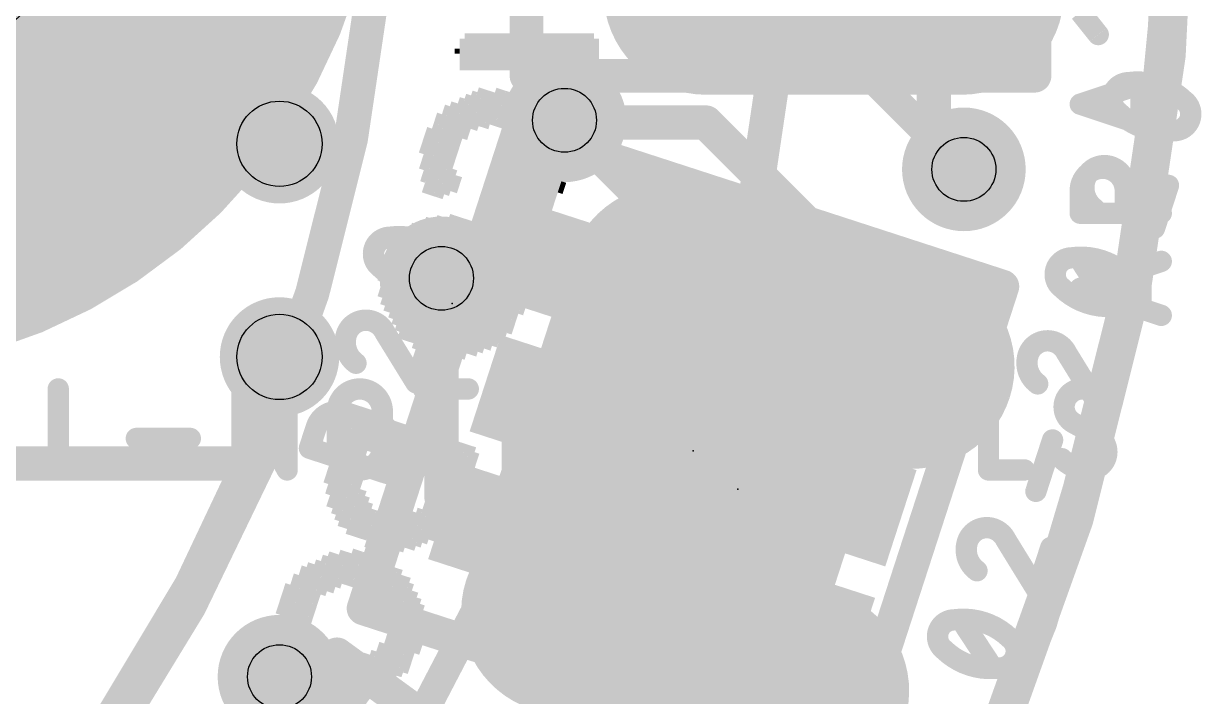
# Model space of a CAD drawing. Extents: x -30 to 92, y -59 to 43.
# Drawn here: x 22.1 to 29.11, y 16.39 to 20.4 of the extents above; entities that cross this region are included whole.
import ezdxf

# ---------------------------------------------------------------- set-up
doc = ezdxf.new("R2010")
doc.units = 0
for name, color, linetype in [('1', 12, 'CONTINUOUS'), ('16', 132, 'CONTINUOUS'), ('17', 110, 'CONTINUOUS'), ('18', 110, 'CONTINUOUS'), ('20', 53, 'CONTINUOUS'), ('21', 41, 'CONTINUOUS'), ('22', 40, 'CONTINUOUS'), ('23', 53, 'CONTINUOUS'), ('24', 53, 'CONTINUOUS'), ('25', 253, 'CONTINUOUS'), ('27', 253, 'CONTINUOUS'), ('29', 253, 'CONTINUOUS'), ('30', 253, 'CONTINUOUS'), ('31', 253, 'CONTINUOUS'), ('39', 12, 'CONTINUOUS'), ('44', 253, 'CONTINUOUS'), ('51', 53, 'CONTINUOUS')]:
    doc.layers.add(name, color=color, linetype=linetype)

# ---------------------------------------------------------------- blocks, each defined once
blk = doc.blocks.new('RECT')
blk.add_solid([(-0.5, -0.5), (0.5, -0.5), (-0.5, 0.5), (0.5, 0.5)])
blk = doc.blocks.new('ROUNDP')
at = {"const_width": 0.5}
blk.add_lwpolyline([(0, -0.25, 1), (0, 0.25, 1), (0, -0.25)], format="xyb", dxfattribs=at)
blk = doc.blocks.new('RECT162560X406400R100')
at = {"const_width": 0.508}
blk.add_lwpolyline([(0.254, -0.762), (0.254, 0.762, 0.4142), (0, 1.016), (0, 1.016, 0.4142), (-0.254, 0.762), (-0.254, -0.762, 0.4142), (0, -1.016), (0, -1.016, 0.4142)], format="xyb", close=True, dxfattribs=at)
blk.add_solid([(-0.0254, -0.7874), (0.0254, -0.7874), (-0.0254, 0.7874), (0.0254, 0.7874)])
blk = doc.blocks.new('RECT195072X438912R100')
at = {"const_width": 0.6096}
blk.add_lwpolyline([(0.3048, -0.762), (0.3048, 0.762, 0.4142), (0, 1.0668), (0, 1.0668, 0.4142), (-0.3048, 0.762), (-0.3048, -0.762, 0.4142), (0, -1.0668), (0, -1.0668, 0.4142)], format="xyb", close=True, dxfattribs=at)
blk.add_solid([(-0.0254, -0.7874), (0.0254, -0.7874), (-0.0254, 0.7874), (0.0254, 0.7874)])
blk = doc.blocks.new('ROUNDV')
at = {"const_width": 0.5}
blk.add_lwpolyline([(0, -0.25, 1), (0, 0.25, 1), (0, -0.25)], format="xyb", dxfattribs=at)

msp = doc.modelspace()

# ---------------------------------------------------------------- linework, layer by layer
at = {"layer": '1'}
for points, const_width in [([(14.605, 33.655, 2.4142), (26.67, 21.59)], 0.2032), ([(14.605, 7.239, 0.4142), (28.956, 21.59)], 0.2032), ([(25.3557, 19.8606, 1), (25.2838, 19.7888)], 0.1016), ([(25.3324, 19.8628, 1), (25.3324, 19.7612)], 0.1016), ([(25.2965, 19.7761, 1), (25.3684, 19.8479)], 0.1016), ([(26.1979, 19.8479, 1), (26.1261, 19.7761)], 0.1016), ([(26.162, 19.7612, 1), (26.162, 19.8628)], 0.1016), ([(27.5329, 19.6285, 1), (27.5071, 19.5303)], 0.1016), ([(27.4692, 19.5794, 1), (27.5708, 19.5794)], 0.1016), ([(27.6858, 19.4835, 1), (27.7116, 19.5817)], 0.1016), ([(24.5871, 18.9342, 1), (24.5867, 18.8326)], 0.1016), ([(25.5244, 18.8289, 1), (25.5248, 18.9305)], 0.1016), ([(27.1922, 18.8326, 1), (27.0906, 18.8326)], 0.1016), ([(27.1055, 18.7967, 1), (27.1773, 18.8685)], 0.1016), ([(27.0906, 18.3544, 1), (27.1922, 18.3544)], 0.1016), ([(25.0696, 17.3375, 1), (24.9908, 17.3785)], 0.0889), ([(26.6865, 16.8122, 1), (26.6075, 16.8531)], 0.0889)]:
    msp.add_lwpolyline(points, format="xyb", dxfattribs=dict(at, const_width=const_width))
for points, const_width in [([(27.52, 20.79), (27.52, 19.5794)], 0.2032), ([(25.3197, 19.8247), (25.3324, 19.812)], 0.2032), ([(25.3324, 19.812), (26.162, 19.812)], 0.2032), ([(26.162, 19.812), (27.1414, 18.8326)], 0.2032), ([(27.52, 19.5794), (27.6987, 19.5326)], 0.2032), ([(25.5246, 18.8797), (24.5869, 18.8834)], 0.2032), ([(27.1414, 18.8326), (27.1414, 18.3544)], 0.2032), ([(24.1412, 15.6502), (25.0302, 17.358)], 0.1778), ([(26.647, 16.8327), (25.5165, 14.651)], 0.1778)]:
    msp.add_lwpolyline(points, dxfattribs=dict(at, const_width=const_width))
at = {"layer": '16'}
for points, const_width in [([(14.605, 7.239, 0.4142), (28.9878, 21.6218)], 0.2032), ([(26.9554, 20.3387, 1), (26.8926, 20.2759)], 0.0889), ([(26.8796, 20.3073, 1), (26.9685, 20.3073)], 0.0889), ([(25.3557, 19.8606, 1), (25.2838, 19.7888)], 0.1016), ([(27.6673, 19.5012, 1), (27.7301, 19.564)], 0.0889), ([(24.6377, 18.8834, 1), (24.5361, 18.8834)], 0.1016), ([(26.5506, 18.6447, 1), (26.5506, 18.5431)], 0.1016), ([(26.5146, 18.558, 1), (26.5865, 18.6298)], 0.1016), ([(26.6665, 18.5431, 1), (26.6665, 18.6447)], 0.1016), ([(24.6228, 17.613, 1), (24.551, 17.5412)], 0.1016), ([(24.5361, 17.5771, 1), (24.6377, 17.5771)], 0.1016), ([(25.5027, 16.7121, 1), (25.5027, 16.6105)], 0.1016), ([(25.4668, 16.6254, 1), (25.5386, 16.6972)], 0.1016), ([(26.0385, 16.6105, 1), (26.0385, 16.7121)], 0.1016)]:
    msp.add_lwpolyline(points, format="xyb", dxfattribs=dict(at, const_width=const_width))
for points, const_width in [([(26.924, 20.5867), (26.924, 20.3073)], 0.1778), ([(26.924, 20.3073), (27.6987, 19.5326)], 0.1778), ([(26.5506, 18.5939), (25.3197, 19.8247)], 0.2032), ([(24.5869, 17.5771), (24.5869, 18.8834)], 0.2032), ([(26.6665, 18.5939), (26.5506, 18.5939)], 0.2032), ([(25.5027, 16.6613), (24.5869, 17.5771)], 0.2032), ([(26.0385, 16.6613), (25.5027, 16.6613)], 0.2032)]:
    msp.add_lwpolyline(points, dxfattribs=dict(at, const_width=const_width))
at = {"layer": '20'}
for points, const_width in [([(18.415, 7.747, 0.762), (18.415, 35.433)], 0.2032), ([(5.715, 17.78, 0.6619), (23.495, 17.78)], 0.2032), ([(23.5418, 17.7602, 1), (23.4482, 17.7998)], 0.1016), ([(23.495, 17.7292, 1), (23.495, 17.8308)], 0.1016)]:
    msp.add_lwpolyline(points, format="xyb", dxfattribs=dict(at, const_width=const_width))
at = {"layer": '20', "const_width": 0.2032}
msp.add_lwpolyline([(20.955, 17.78), (23.495, 17.78)], dxfattribs=at)
at = {"layer": '20'}
for centre in [(23.622, 19.685), (23.622, 18.415)]:
    msp.add_circle(centre, 0.254, dxfattribs=at)
at = {"layer": '21'}
for points, const_width in [([(14.605, 7.239, 1), (14.605, 35.941, 1), (14.605, 7.239)], 0.2032), ([(14.605, 11.9631, 1), (14.605, 31.2169, 1), (14.605, 11.9631)], 0.2032), ([(25.093, 20.14, 1), (25.093, 20.04)], 0.1), ([(25.043, 20.09, 1), (25.143, 20.09)], 0.1), ([(28.07, 20.09, 1), (28.17, 20.09)], 0.1), ([(28.12, 20.04, 1), (28.12, 20.14)], 0.1), ([(25.065, 19.8177, 1), (25.0341, 19.7226)], 0.1), ([(25.0971, 19.7547, 1), (25.002, 19.7856)], 0.1), ([(25.1069, 19.7848, 1), (25.0872, 19.7245)], 0.0635), ([(25.1273, 19.7448, 1), (25.0669, 19.7645)], 0.0635), ([(25.3027, 19.7404, 1), (25.2718, 19.6453)], 0.1), ([(25.2718, 19.6453, 1), (25.3027, 19.7404)], 0.1), ([(25.3175, 19.683, 1), (25.2571, 19.7027)], 0.0635), ([(25.2775, 19.6627, 1), (25.2971, 19.723)], 0.0635), ([(25.1915, 19.6188, 1), (25.1311, 19.6385)], 0.0635), ([(27.9759, 18.8193, 1), (27.8808, 18.8502)], 0.1), ([(27.9129, 18.7872, 1), (27.9438, 18.8823)], 0.1), ([(24.7979, 18.8338, 1), (24.7782, 18.7734)], 0.0635), ([(24.7578, 18.8134, 1), (24.8182, 18.7938)], 0.0635), ([(24.893, 18.8029, 1), (24.8733, 18.7425)], 0.0635), ([(24.853, 18.7825, 1), (24.9133, 18.7629)], 0.0635), ([(24.8733, 18.7425, 1), (24.893, 18.8029)], 0.0635), ([(24.9481, 18.7516, 1), (25.0085, 18.732)], 0.0635), ([(24.9684, 18.7116, 1), (24.9881, 18.772)], 0.0635), ([(24.1379, 16.9645, 1), (24.107, 16.8694)], 0.1), ([(24.0749, 16.9324, 1), (24.17, 16.9015)], 0.1), ([(23.9938, 16.6843, 1), (23.9351, 16.6034)], 0.1), ([(24.0049, 16.6145, 1), (23.924, 16.6733)], 0.1), ([(24.0236, 16.6402, 1), (23.9862, 16.5888)], 0.0635), ([(24.0306, 16.5958, 1), (23.9792, 16.6331)], 0.0635), ([(24.1961, 16.5374, 1), (24.1373, 16.4565)], 0.1), ([(24.1373, 16.4565, 1), (24.1961, 16.5374)], 0.1), ([(24.1924, 16.4783, 1), (24.141, 16.5156)], 0.0635), ([(24.0527, 16.4561, 1), (24.0013, 16.4935)], 0.0635), ([(24.148, 16.4712, 1), (24.1854, 16.5226)], 0.0635)]:
    msp.add_lwpolyline(points, format="xyb", dxfattribs=dict(at, const_width=const_width))
for points, const_width in [([(25.093, 23.09), (25.093, 20.09)], 0.2), ([(28.12, 20.09), (28.12, 23.09)], 0.2), ([(25.093, 20.09), (28.12, 20.09)], 0.2), ([(25.0495, 19.7701), (24.1225, 16.9169)], 0.2), ([(25.2873, 19.6928), (25.0495, 19.7701)], 0.2), ([(24.788, 18.8036), (25.0971, 19.7547)], 0.127), ([(25.0971, 19.7547), (25.2873, 19.6928)], 0.127), ([(27.9284, 18.8347), (25.2873, 19.6928)], 0.2), ([(25.2873, 19.6928), (24.9783, 18.7418)], 0.127), ([(25.1613, 19.6286), (24.8832, 18.7727)], 0.127), ([(27.0013, 15.9815), (27.9284, 18.8347)], 0.2), ([(24.8832, 18.7727), (24.788, 18.8036)], 0.127), ([(24.9783, 18.7418), (24.8832, 18.7727)], 0.127), ([(24.1225, 16.9169), (27.0013, 15.9815)], 0.2), ([(23.9645, 16.6439), (22.2011, 14.2168)], 0.2), ([(24.1667, 16.4969), (23.9645, 16.6439)], 0.2), ([(23.4171, 15.8055), (24.0049, 16.6145)], 0.127), ([(24.0049, 16.6145), (24.1667, 16.4969)], 0.127), ([(24.1667, 16.4969), (23.5789, 15.6879)], 0.127), ([(26.4134, 14.8646), (24.1667, 16.4969)], 0.2), ([(24.027, 16.4748), (23.498, 15.7467)], 0.127)]:
    msp.add_lwpolyline(points, dxfattribs=dict(at, const_width=const_width))
at = {"layer": '23'}
msp.add_point((26.0858, 17.8562), dxfattribs=at)
at = {"layer": '24'}
for p in [(24.6507, 18.7325), (26.3525, 17.6276)]:
    msp.add_point(p, dxfattribs=at)
at = {"layer": '25'}
for points, const_width in [([(24.2794, 19.1283, 0.3205), (24.1867, 19.0597)], 0.127), ([(24.4576, 19.1127, 0.1139), (24.2794, 19.1283)], 0.127), ([(24.275, 19.1597, 1), (24.2838, 19.0968)], 0.0635), ([(24.2799, 19.0965, 1), (24.2789, 19.16)], 0.0635), ([(24.3483, 19.146, 1), (24.2953, 19.1111)], 0.0635), ([(24.6109, 19.0206, 0.1138), (24.4576, 19.1127)], 0.127), ([(24.4674, 19.1429, 1), (24.4478, 19.0825)], 0.0635), ([(24.4478, 19.0825, 1), (24.4674, 19.1429)], 0.0635), ([(24.1867, 19.0597, 0.3204), (24.2214, 18.9498)], 0.127), ([(24.1565, 19.0695, 1), (24.2168, 19.0499)], 0.0635), ([(24.2168, 19.0499, 1), (24.1565, 19.0695)], 0.0635), ([(24.6456, 18.9106, 0.3204), (24.6109, 19.0206)], 0.127), ([(24.63, 19.0459, 1), (24.5918, 18.9952)], 0.0635), ([(24.5888, 18.9977, 1), (24.6329, 19.0434)], 0.0635), ([(24.2214, 18.9498, 0.1138), (24.3747, 18.8577)], 0.127), ([(24.2435, 18.9726, 1), (24.1994, 18.9269)], 0.0635), ([(24.2023, 18.9244, 1), (24.2405, 18.9752)], 0.0635), ([(24.5529, 18.8421, 0.3204), (24.6456, 18.9106)], 0.127), ([(24.6154, 18.9204, 1), (24.6758, 18.9008)], 0.0635), ([(24.6758, 18.9008, 1), (24.6154, 18.9204)], 0.0635), ([(24.3747, 18.8577, 0.1139), (24.5529, 18.8421)], 0.127), ([(24.3845, 18.8879, 1), (24.3649, 18.8275)], 0.0635), ([(24.3649, 18.8275, 1), (24.3845, 18.8879)], 0.0635), ([(24.484, 18.8243, 1), (24.537, 18.8592)], 0.0635), ([(24.5524, 18.8738, 1), (24.5534, 18.8103)], 0.0635), ([(24.5573, 18.8106, 1), (24.5485, 18.8735)], 0.0635), ([(24.1733, 18.6282, 0.4142), (24.0213, 18.5507)], 0.127), ([(24.2501, 18.5609, 0.2053), (24.1733, 18.6282)], 0.127), ([(24.1831, 18.6584, 1), (24.1635, 18.598)], 0.0635), ([(24.1635, 18.598, 1), (24.1831, 18.6584)], 0.0635), ([(24.0213, 18.5507, 0.3252), (24.0777, 18.3773)], 0.127), ([(24.0515, 18.5409, 1), (23.9911, 18.5605)], 0.0635), ([(24.2771, 18.5776, 1), (24.2231, 18.5443)], 0.0635), ([(24.2215, 18.5472, 1), (24.2787, 18.5746)], 0.0635), ([(23.9911, 18.5605, 1), (24.0515, 18.5409)], 0.0635), ([(24.5477, 18.5065, 1), (24.4873, 18.5261)], 0.0635), ([(24.0591, 18.3516, 1), (24.0963, 18.403)], 0.0635), ([(24.4045, 18.2711, 1), (24.4649, 18.2515)], 0.0635), ([(24.4076, 18.2447, 1), (24.4617, 18.278)], 0.0635), ([(24.0109, 18.0848, 0.4142), (23.8419, 17.9988)], 0.127), ([(24.0207, 18.115, 1), (24.001, 18.0547)], 0.0635), ([(24.001, 18.0547, 1), (24.0207, 18.115)], 0.0635), ([(23.8117, 18.0086, 1), (23.8721, 17.989)], 0.0635), ([(23.8721, 17.989, 1), (23.8117, 18.0086)], 0.0635), ([(24.3009, 17.8497, 0.4142), (24.2148, 18.0186)], 0.127), ([(24.2247, 18.0488, 1), (24.205, 17.9884)], 0.0635), ([(24.205, 17.9884, 1), (24.2247, 18.0488)], 0.0635), ([(23.8103, 17.9015, 1), (23.7907, 17.8411)], 0.0635), ([(23.7703, 17.8811, 1), (23.8307, 17.8615)], 0.0635), ([(24.3311, 17.8398, 1), (24.2707, 17.8595)], 0.0635), ([(24.2707, 17.8595, 1), (24.3311, 17.8398)], 0.0635), ([(24.2293, 17.732, 1), (24.2897, 17.7123)], 0.0635), ([(24.2497, 17.692, 1), (24.2693, 17.7524)], 0.0635)]:
    msp.add_lwpolyline(points, format="xyb", dxfattribs=dict(at, const_width=const_width))
at = {"layer": '25', "const_width": 0.127}
for points in [[(24.5105, 18.8418), (24.3218, 19.1286)], [(24.2501, 18.5609), (24.4347, 18.2613)], [(24.4347, 18.2613), (24.5175, 18.5163)], [(24.0109, 18.0848), (24.2148, 18.0186)], [(23.8005, 17.8713), (23.8419, 17.9988)], [(24.2595, 17.7222), (23.8005, 17.8713)], [(24.3009, 17.8497), (24.2595, 17.7222)]]:
    msp.add_lwpolyline(points, dxfattribs=at)
at = {"layer": '27', "const_width": 0.127}
for points in [[(28.8745, 20.3355), (28.8745, 20.6036)], [(28.4991, 20.3355), (28.3919, 20.4696)], [(28.3919, 19.9209), (28.8745, 20.0818)], [(28.9104, 19.7625), (28.7217, 20.0494)], [(28.7538, 20.0416), (28.7538, 19.8003)], [(28.8745, 19.7601), (28.3919, 19.9209)], [(28.65, 19.4817), (28.8345, 19.1821)], [(28.3919, 19.2712), (28.3919, 19.4052)], [(28.66, 19.4052), (28.66, 19.2712)], [(28.8345, 19.1821), (28.9174, 19.4371)], [(28.8745, 19.2712), (28.3919, 19.2712)], [(28.5713, 18.719), (28.3826, 19.0058)], [(28.3919, 18.8237), (28.8745, 18.9845)], [(28.7538, 18.9443), (28.7538, 18.703)], [(28.8745, 18.6628), (28.3919, 18.8237)], [(28.3109, 18.4382), (28.4955, 18.1386)], [(28.4955, 18.1386), (28.5783, 18.3936)], [(22.3042, 18.2245), (22.3042, 17.7419)], [(23.3995, 17.7419), (23.3995, 18.2245)], [(23.3995, 18.2245), (23.6676, 17.7419)], [(23.6676, 17.7419), (23.6676, 18.2245)], [(24.4785, 18.2245), (24.7466, 18.2245)], [(24.6126, 17.7419), (24.6126, 18.2245)], [(25.0089, 17.7419), (25.0089, 18.2245)], [(25.277, 18.2245), (25.277, 17.7419)], [(25.596, 17.7419), (25.596, 18.2245)], [(25.596, 18.2245), (25.8105, 18.2245)], [(26.0759, 17.7419), (26.0759, 18.2245)], [(26.0759, 18.2245), (26.21, 18.2245)], [(26.6463, 17.7419), (26.6463, 18.2245)], [(26.6463, 18.2245), (26.8071, 17.9564)], [(26.8071, 17.9564), (26.968, 18.2245)], [(26.968, 18.2245), (26.968, 17.7419)], [(27.2498, 17.7419), (27.4106, 18.2245)], [(27.4106, 18.2245), (27.5715, 17.7419)], [(27.8454, 18.2245), (27.8454, 17.7419)], [(23.9665, 17.876), (23.9665, 18.0904)], [(24.2346, 18.0904), (24.2346, 17.876)], [(25.0089, 18.01), (25.277, 18.01)], [(25.596, 18.01), (25.7569, 18.01)], [(28.4969, 17.943), (28.3494, 18.0234)], [(22.7692, 17.9296), (23.0909, 17.9296)], [(26.21, 17.9564), (26.0759, 17.9564)], [(26.344, 17.7419), (26.2368, 17.9564)], [(28.1279, 17.6145), (28.2273, 17.9205)], [(27.5313, 17.8626), (27.29, 17.8626)], [(22.3042, 17.7419), (22.5187, 17.7419)], [(25.8105, 17.7419), (25.596, 17.7419)], [(27.8454, 17.7419), (28.0599, 17.7419)], [(27.9492, 17.325), (28.1338, 17.0254)], [(28.1338, 17.0254), (28.2166, 17.2804)], [(27.8705, 16.5623), (27.6818, 16.8491)]]:
    msp.add_lwpolyline(points, dxfattribs=at)
at = {"layer": '27'}
for points, const_width in [([(28.4744, 20.3157, 1), (28.5239, 20.3553)], 0.0635), ([(28.8428, 20.3355, 1), (28.9063, 20.3355)], 0.0635), ([(28.8845, 20.0517, 1), (28.8645, 20.1119)], 0.0635), ([(28.6793, 20.0491, 0.3205), (28.5865, 19.9805)], 0.127), ([(28.8574, 20.0335, 0.1139), (28.6793, 20.0491)], 0.127), ([(28.6749, 20.0805, 1), (28.6837, 20.0176)], 0.0635), ([(28.6798, 20.0173, 1), (28.6788, 20.0808)], 0.0635), ([(28.7482, 20.0668, 1), (28.6951, 20.0319)], 0.0635), ([(28.7856, 20.0416, 1), (28.7221, 20.0416)], 0.0635), ([(29.0108, 19.9414, 0.1138), (28.8574, 20.0335)], 0.127), ([(28.8672, 20.0637, 1), (28.8476, 20.0033)], 0.0635), ([(28.8476, 20.0033, 1), (28.8672, 20.0637)], 0.0635), ([(28.5865, 19.9805, 0.3204), (28.6213, 19.8706)], 0.127), ([(28.5563, 19.9903, 1), (28.6167, 19.9707)], 0.0635), ([(28.6167, 19.9707, 1), (28.5563, 19.9903)], 0.0635), ([(29.0455, 19.8314, 0.3204), (29.0108, 19.9414)], 0.127), ([(29.0298, 19.9667, 1), (28.9917, 19.916)], 0.0635), ([(28.4019, 19.951, 1), (28.3819, 19.8908)], 0.0635), ([(28.3819, 19.951, 1), (28.4019, 19.8908)], 0.0635), ([(28.6433, 19.8934, 1), (28.5992, 19.8477)], 0.0635), ([(28.6213, 19.8706, 0.1138), (28.7746, 19.7785)], 0.127), ([(28.6022, 19.8452, 1), (28.6403, 19.896)], 0.0635), ([(28.9887, 19.9185, 1), (29.0328, 19.9642)], 0.0635), ([(28.9528, 19.7629, 0.3204), (29.0455, 19.8314)], 0.127), ([(29.0153, 19.8412, 1), (29.0757, 19.8216)], 0.0635), ([(29.0757, 19.8216, 1), (29.0153, 19.8412)], 0.0635), ([(28.7221, 19.8003, 1), (28.7856, 19.8003)], 0.0635), ([(28.7746, 19.7785, 0.1139), (28.9528, 19.7629)], 0.127), ([(28.7844, 19.8087, 1), (28.7648, 19.7483)], 0.0635), ([(28.7648, 19.7483, 1), (28.7844, 19.8087)], 0.0635), ([(28.8645, 19.7299, 1), (28.8845, 19.7902)], 0.0635), ([(28.8838, 19.7451, 1), (28.9369, 19.78)], 0.0635), ([(28.9522, 19.7946, 1), (28.9533, 19.7311)], 0.0635), ([(28.9572, 19.7314, 1), (28.9483, 19.7943)], 0.0635), ([(28.66, 19.4052, 1), (28.3919, 19.4052)], 0.127), ([(28.5732, 19.549, 0.4142), (28.4211, 19.4715)], 0.127), ([(28.583, 19.5792, 1), (28.5633, 19.5188)], 0.0635), ([(28.65, 19.4817, 0.2053), (28.5732, 19.549)], 0.127), ([(28.5633, 19.5188, 1), (28.583, 19.5792)], 0.0635), ([(28.4211, 19.4715, 0.3252), (28.4776, 19.2981)], 0.127), ([(28.3909, 19.4813, 1), (28.4513, 19.4617)], 0.0635), ([(28.4513, 19.4617, 1), (28.3909, 19.4813)], 0.0635), ([(28.677, 19.4984, 1), (28.6229, 19.4651)], 0.0635), ([(28.6213, 19.468, 1), (28.6786, 19.4954)], 0.0635), ([(28.4236, 19.4052, 1), (28.3602, 19.4052)], 0.0635), ([(28.3602, 19.4052, 1), (28.4236, 19.4052)], 0.0635), ([(28.6918, 19.4052, 1), (28.6283, 19.4052)], 0.0635), ([(28.6283, 19.4052, 1), (28.6918, 19.4052)], 0.0635), ([(28.9476, 19.4273, 1), (28.8872, 19.4469)], 0.0635), ([(28.3919, 19.3029, 1), (28.3919, 19.2394)], 0.0635), ([(28.3602, 19.2712, 1), (28.4236, 19.2712)], 0.0635), ([(28.4589, 19.2724, 1), (28.4962, 19.3238)], 0.0635), ([(28.6283, 19.2712, 1), (28.6918, 19.2712)], 0.0635), ([(28.8745, 19.2394, 1), (28.8745, 19.3029)], 0.0635), ([(28.8075, 19.1655, 1), (28.8616, 19.1988)], 0.0635), ([(28.8043, 19.1919, 1), (28.8647, 19.1723)], 0.0635), ([(28.3402, 19.0055, 0.3205), (28.2474, 18.937)], 0.127), ([(28.5184, 18.9899, 0.1139), (28.3402, 19.0055)], 0.127), ([(28.3358, 19.0369, 1), (28.3446, 18.9741)], 0.0635), ([(28.3407, 18.9738, 1), (28.3397, 19.0372)], 0.0635), ([(28.4091, 19.0233, 1), (28.3561, 18.9884)], 0.0635), ([(28.5282, 19.0201, 1), (28.5085, 18.9597)], 0.0635), ([(28.6717, 18.8978, 0.1138), (28.5184, 18.9899)], 0.127), ([(28.5086, 18.9597, 1), (28.5282, 19.0201)], 0.0635), ([(28.8845, 18.9544, 1), (28.8645, 19.0146)], 0.0635), ([(28.2474, 18.937, 0.3204), (28.2822, 18.827)], 0.127), ([(28.2173, 18.9468, 1), (28.2776, 18.9272)], 0.0635), ([(28.2776, 18.9272, 1), (28.2173, 18.9468)], 0.0635), ([(28.7064, 18.7878, 0.3204), (28.6717, 18.8978)], 0.127), ([(28.6908, 18.9232, 1), (28.6526, 18.8724)], 0.0635), ([(28.6496, 18.875, 1), (28.6937, 18.9206)], 0.0635), ([(28.7856, 18.9443, 1), (28.7221, 18.9443)], 0.0635), ([(28.3042, 18.8499, 1), (28.2601, 18.8042)], 0.0635), ([(28.2822, 18.827, 0.1138), (28.4355, 18.7349)], 0.127), ([(28.2631, 18.8016, 1), (28.3013, 18.8524)], 0.0635), ([(28.4019, 18.8538, 1), (28.3819, 18.7935)], 0.0635), ([(28.3819, 18.8538, 1), (28.4019, 18.7935)], 0.0635), ([(28.6137, 18.7193, 0.3204), (28.7064, 18.7878)], 0.127), ([(28.6762, 18.7976, 1), (28.7366, 18.778)], 0.0635), ([(28.7366, 18.778, 1), (28.6762, 18.7977)], 0.0635), ([(28.4355, 18.7349, 0.1139), (28.6137, 18.7193)], 0.127), ([(28.4453, 18.7651, 1), (28.4257, 18.7047)], 0.0635), ([(28.4257, 18.7047, 1), (28.4453, 18.7651)], 0.0635), ([(28.5448, 18.7015, 1), (28.5978, 18.7364)], 0.0635), ([(28.6132, 18.751, 1), (28.6142, 18.6876)], 0.0635), ([(28.6181, 18.6879, 1), (28.6093, 18.7507)], 0.0635), ([(28.7221, 18.703, 1), (28.7856, 18.703)], 0.0635), ([(28.8645, 18.6327, 1), (28.8845, 18.6929)], 0.0635), ([(28.2341, 18.5054, 0.4142), (28.0821, 18.4279)], 0.127), ([(28.3109, 18.4382, 0.2053), (28.2341, 18.5054)], 0.127), ([(28.2439, 18.5356, 1), (28.2243, 18.4752)], 0.0635), ([(28.2243, 18.4752, 1), (28.2439, 18.5356)], 0.0635), ([(28.0821, 18.4279, 0.3252), (28.1385, 18.2546)], 0.127), ([(28.0519, 18.4377, 1), (28.1122, 18.4181)], 0.0635), ([(28.1123, 18.4181, 1), (28.0519, 18.4377)], 0.0635), ([(28.3379, 18.4548, 1), (28.2839, 18.4215)], 0.0635), ([(28.2823, 18.4244, 1), (28.3395, 18.4519)], 0.0635), ([(28.6085, 18.3837, 1), (28.5481, 18.4034)], 0.0635), ([(22.336, 18.2245, 1), (22.2725, 18.2245)], 0.0635), ([(23.4313, 18.2245, 1), (23.3678, 18.2245)], 0.0635), ([(23.4273, 18.2399, 1), (23.3718, 18.2091)], 0.0635), ([(23.6994, 18.2245, 1), (23.6359, 18.2245)], 0.0635), ([(24.2346, 18.0904, 1), (23.9665, 18.0904)], 0.127), ([(24.4785, 18.2563, 1), (24.4785, 18.1928)], 0.0635), ([(24.6443, 18.2245, 1), (24.5808, 18.2245)], 0.0635), ([(24.7466, 18.1928, 1), (24.7466, 18.2563)], 0.0635), ([(25.0406, 18.2245, 1), (24.9771, 18.2245)], 0.0635), ([(25.3087, 18.2245, 1), (25.2452, 18.2245)], 0.0635), ([(25.596, 18.2563, 1), (25.596, 18.1928)], 0.0635), ([(25.6278, 18.2245, 1), (25.5643, 18.2245)], 0.0635), ([(25.8105, 18.1928, 1), (25.8105, 18.2563)], 0.0635), ([(26.0759, 18.2563, 1), (26.0759, 18.1928)], 0.0635), ([(26.1077, 18.2245, 1), (26.0442, 18.2245)], 0.0635), ([(26.21, 18.2563, 1), (26.21, 18.1928)], 0.0635), ([(26.21, 17.9564, 1), (26.21, 18.2245)], 0.127), ([(26.21, 18.1928, 1), (26.21, 18.2563)], 0.0635), ([(26.6735, 18.2408, 1), (26.619, 18.2082)], 0.0635), ([(26.678, 18.2245, 1), (26.6145, 18.2245)], 0.0635), ([(26.9997, 18.2245, 1), (26.9362, 18.2245)], 0.0635), ([(26.9952, 18.2082, 1), (26.9408, 18.2408)], 0.0635), ([(27.4407, 18.2345, 1), (27.3805, 18.2145)], 0.0635), ([(27.4407, 18.2145, 1), (27.3805, 18.2345)], 0.0635), ([(27.8772, 18.2245, 1), (27.8137, 18.2245)], 0.0635), ([(28.1198, 18.2288, 1), (28.1571, 18.2803)], 0.0635), ([(28.403, 18.2245, 0.4142), (28.2958, 18.1173)], 0.127), ([(28.5237, 18.1843, 0.1623), (28.403, 18.2245)], 0.127), ([(28.403, 18.2562, 1), (28.403, 18.1928)], 0.0635), ([(28.403, 18.1927, 1), (28.403, 18.2562)], 0.0635), ([(28.3275, 18.1173, 1), (28.264, 18.1173)], 0.0635), ([(28.2958, 18.1173, 0.2656), (28.3494, 18.0234)], 0.127), ([(28.4653, 18.1484, 1), (28.5257, 18.1288)], 0.0635), ([(28.4684, 18.1219, 1), (28.5225, 18.1552)], 0.0635), ([(28.5046, 18.1589, 1), (28.5427, 18.2097)], 0.0635), ([(23.9982, 18.0904, 1), (23.9347, 18.0904)], 0.0635), ([(23.9347, 18.0904, 1), (23.9982, 18.0904)], 0.0635), ([(24.2663, 18.0904, 1), (24.2028, 18.0904)], 0.0635), ([(24.2028, 18.0904, 1), (24.2663, 18.0904)], 0.0635), ([(28.264, 18.1173, 1), (28.3275, 18.1173)], 0.0635), ([(25.0089, 18.0418, 1), (25.0089, 17.9783)], 0.0635), ([(25.277, 17.9783, 1), (25.277, 18.0418)], 0.0635), ([(25.596, 18.0418, 1), (25.596, 17.9783)], 0.0635), ([(25.7569, 17.9783, 1), (25.7569, 18.0418)], 0.0635), ([(28.3646, 18.0513, 1), (28.3342, 17.9955)], 0.0635), ([(28.3333, 17.9961, 1), (28.3655, 18.0508)], 0.0635), ([(22.7692, 17.9613, 1), (22.7692, 17.8978)], 0.0635), ([(23.0909, 17.8978, 1), (23.0909, 17.9613)], 0.0635), ([(26.0759, 17.9881, 1), (26.0759, 17.9246)], 0.0635), ([(26.21, 17.9881, 1), (26.21, 17.9246)], 0.0635), ([(26.2652, 17.9706, 1), (26.2084, 17.9422)], 0.0635), ([(26.21, 17.9246, 1), (26.21, 17.9881)], 0.0635), ([(26.7799, 17.9727, 1), (26.8343, 17.9401)], 0.0635), ([(26.7799, 17.9401, 1), (26.8343, 17.9727)], 0.0635), ([(28.2575, 17.9107, 1), (28.1971, 17.9303)], 0.0635), ([(28.5505, 17.8491, 0.2656), (28.4969, 17.943)], 0.127), ([(28.513, 17.9703, 1), (28.4808, 17.9156)], 0.0635), ([(28.4817, 17.9151, 1), (28.5121, 17.9709)], 0.0635), ([(23.9665, 17.876, 1), (24.2346, 17.876)], 0.127), ([(23.9982, 17.876, 1), (23.9347, 17.876)], 0.0635), ([(23.9347, 17.876, 1), (23.9982, 17.876)], 0.0635), ([(24.2663, 17.876, 1), (24.2028, 17.876)], 0.0635), ([(24.2028, 17.876, 1), (24.2663, 17.876)], 0.0635), ([(27.29, 17.8943, 1), (27.29, 17.8308)], 0.0635), ([(27.5313, 17.8308, 1), (27.5313, 17.8943)], 0.0635), ([(28.4433, 17.7419, 0.4142), (28.5505, 17.8491)], 0.127), ([(28.5823, 17.8491, 1), (28.5188, 17.8491)], 0.0635), ([(28.2824, 17.8089, 0.2), (28.4433, 17.7419)], 0.127), ([(28.3049, 17.8313, 1), (28.2599, 17.7866)], 0.0635), ([(28.5188, 17.8491, 1), (28.5823, 17.8491)], 0.0635), ([(22.3042, 17.7736, 1), (22.3042, 17.7102)], 0.0635), ([(22.2725, 17.7419, 1), (22.336, 17.7419)], 0.0635), ([(22.5187, 17.7102, 1), (22.5187, 17.7736)], 0.0635), ([(23.3678, 17.7419, 1), (23.4313, 17.7419)], 0.0635), ([(23.6359, 17.7419, 1), (23.6994, 17.7419)], 0.0635), ([(23.6399, 17.7265, 1), (23.6954, 17.7573)], 0.0635), ([(24.5808, 17.7419, 1), (24.6443, 17.7419)], 0.0635), ([(24.9771, 17.7419, 1), (25.0406, 17.7419)], 0.0635), ([(25.2452, 17.7419, 1), (25.3087, 17.7419)], 0.0635), ([(25.5643, 17.7419, 1), (25.6278, 17.7419)], 0.0635), ([(25.596, 17.7736, 1), (25.596, 17.7102)], 0.0635), ([(25.8105, 17.7102, 1), (25.8105, 17.7736)], 0.0635), ([(26.0442, 17.7419, 1), (26.1077, 17.7419)], 0.0635), ([(26.3156, 17.7277, 1), (26.3724, 17.7561)], 0.0635), ([(26.6145, 17.7419, 1), (26.678, 17.7419)], 0.0635), ([(26.9362, 17.7419, 1), (26.9997, 17.7419)], 0.0635), ([(27.2196, 17.7519, 1), (27.2799, 17.7319)], 0.0635), ([(27.5414, 17.7319, 1), (27.6016, 17.7519)], 0.0635), ([(27.8454, 17.7736, 1), (27.8454, 17.7102)], 0.0635), ([(27.8137, 17.7419, 1), (27.8772, 17.7419)], 0.0635), ([(28.0599, 17.7102, 1), (28.0599, 17.7736)], 0.0635), ([(28.4433, 17.7736, 1), (28.4433, 17.7102)], 0.0635), ([(28.4433, 17.7102, 1), (28.4433, 17.7736)], 0.0635), ([(28.0977, 17.6243, 1), (28.1581, 17.6047)], 0.0635), ([(27.8724, 17.3923, 0.4142), (27.7204, 17.3148)], 0.127), ([(27.9492, 17.325, 0.2053), (27.8724, 17.3923)], 0.127), ([(27.8822, 17.4225, 1), (27.8626, 17.3621)], 0.0635), ([(27.8626, 17.3621, 1), (27.8822, 17.4225)], 0.0635), ([(27.7204, 17.3148, 0.3252), (27.7768, 17.1414)], 0.127), ([(27.6902, 17.3246, 1), (27.7506, 17.305)], 0.0635), ([(27.7506, 17.305, 1), (27.6902, 17.3246)], 0.0635), ([(27.9763, 17.3417, 1), (27.9222, 17.3084)], 0.0635), ([(27.9206, 17.3113, 1), (27.9779, 17.3387)], 0.0635), ([(28.2468, 17.2706, 1), (28.1864, 17.2902)], 0.0635), ([(27.7582, 17.1157, 1), (27.7954, 17.1671)], 0.0635), ([(28.1036, 17.0352, 1), (28.164, 17.0156)], 0.0635), ([(28.1068, 17.0088, 1), (28.1608, 17.0421)], 0.0635), ([(27.6395, 16.8488, 0.3205), (27.5467, 16.7803)], 0.127), ([(27.8176, 16.8332, 0.1139), (27.6395, 16.8488)], 0.127), ([(27.635, 16.8802, 1), (27.6439, 16.8174)], 0.0635), ([(27.64, 16.8171, 1), (27.6389, 16.8805)], 0.0635), ([(27.7084, 16.8666, 1), (27.6553, 16.8317)], 0.0635), ([(27.5467, 16.7803, 0.3204), (27.5815, 16.6703)], 0.127), ([(27.5769, 16.7705, 1), (27.5165, 16.7901)], 0.0635), ([(27.9709, 16.7411, 0.1138), (27.8176, 16.8332)], 0.127), ([(27.8274, 16.8634, 1), (27.8078, 16.803)], 0.0635), ([(27.8078, 16.803, 1), (27.8274, 16.8634)], 0.0635), ([(27.5165, 16.7901, 1), (27.5769, 16.7705)], 0.0635), ([(28.0057, 16.6311, 0.3204), (27.9709, 16.7411)], 0.127), ([(27.99, 16.7665, 1), (27.9519, 16.7157)], 0.0635), ([(27.9489, 16.7183, 1), (27.993, 16.7639)], 0.0635), ([(27.6035, 16.6932, 1), (27.5594, 16.6475)], 0.0635), ([(27.5815, 16.6703, 0.1138), (27.7348, 16.5782)], 0.127), ([(27.5624, 16.6449, 1), (27.6005, 16.6957)], 0.0635), ([(27.7348, 16.5782, 0.1139), (27.9129, 16.5626)], 0.127), ([(27.7446, 16.6084, 1), (27.725, 16.548)], 0.0635), ([(27.725, 16.548, 1), (27.7446, 16.6084)], 0.0635), ([(27.9129, 16.5626, 0.3204), (28.0057, 16.6311)], 0.127), ([(27.9755, 16.641, 1), (28.0359, 16.6213)], 0.0635), ([(28.0359, 16.6213, 1), (27.9755, 16.641)], 0.0635), ([(27.844, 16.5448, 1), (27.8971, 16.5797)], 0.0635), ([(27.9124, 16.5943, 1), (27.9135, 16.5309)], 0.0635), ([(27.9174, 16.5312, 1), (27.9085, 16.594)], 0.0635)]:
    msp.add_lwpolyline(points, format="xyb", dxfattribs=dict(at, const_width=const_width))
at = {"layer": '29', "const_width": 0.3556}
for points in [[(23.622, 19.5072, 1), (23.622, 19.8628, 1), (23.622, 19.5072)], [(23.622, 18.2372, 1), (23.622, 18.5928, 1), (23.622, 18.2372)]]:
    msp.add_lwpolyline(points, format="xyb", dxfattribs=at)
at = {"layer": '30', "const_width": 0.3556}
for points in [[(23.622, 19.5072, 1), (23.622, 19.8628, 1), (23.622, 19.5072)], [(23.622, 18.2372, 1), (23.622, 18.5928, 1), (23.622, 18.2372)]]:
    msp.add_lwpolyline(points, format="xyb", dxfattribs=at)
at = {"layer": '44'}
for centre, radius in [((20.955, 21.59), 1.6), ((25.3197, 19.8247), 0.1905), ((27.6987, 19.5326), 0.1905), ((24.5869, 18.8834), 0.1905), ((23.622, 16.51), 0.1905)]:
    msp.add_circle(centre, radius, dxfattribs=at)
at = {"layer": '51', "const_width": 0.1}
for points in [[(24.8257, 17.2142), (25.4438, 19.1163)], [(25.4438, 19.1163), (27.3459, 18.4982)], [(25.4759, 19.0533), (25.3832, 18.768)], [(25.9514, 18.8988), (25.4759, 19.0533)], [(25.8587, 18.6134), (25.9514, 18.8988)], [(25.3832, 18.768), (25.8587, 18.6134)], [(26.8073, 18.6206), (26.7146, 18.3353)], [(27.2829, 18.4661), (26.8073, 18.6206)], [(27.3459, 18.4982), (26.7278, 16.5961)], [(27.1902, 18.1808), (27.2829, 18.4661)], [(26.7146, 18.3353), (27.1902, 18.1808)], [(25.2286, 18.2924), (25.1359, 18.0071)], [(25.7042, 18.1379), (25.2286, 18.2924)], [(25.6115, 17.8526), (25.7042, 18.1379)], [(25.1359, 18.0071), (25.6115, 17.8526)], [(26.4674, 17.5745), (26.5601, 17.8598)], [(26.5601, 17.8598), (27.0357, 17.7053)], [(27.0357, 17.7053), (26.9429, 17.42)], [(26.9429, 17.42), (26.4674, 17.5745)], [(24.9814, 17.5316), (24.8887, 17.2463)], [(25.457, 17.3771), (24.9814, 17.5316)], [(25.3643, 17.0918), (25.457, 17.3771)], [(26.7278, 16.5961), (24.8257, 17.2142)], [(24.8887, 17.2463), (25.3643, 17.0918)], [(26.2202, 16.8136), (26.3129, 17.099)], [(26.3129, 17.099), (26.7884, 16.9444)], [(26.7884, 16.9444), (26.6957, 16.6591)], [(26.6957, 16.6591), (26.2202, 16.8136)]]:
    msp.add_lwpolyline(points, dxfattribs=at)
at = {"layer": '51', "const_width": 0.05}
for points in [[(25.4515, 19.14, 1), (25.436, 19.0925)], [(25.4675, 19.1085, 1), (25.42, 19.124)], [(25.4836, 19.077, 1), (25.4681, 19.0295)], [(25.4996, 19.0455, 1), (25.4521, 19.061)], [(25.9752, 18.891, 1), (25.9276, 18.9065)], [(25.9437, 18.875, 1), (25.9591, 18.9225)], [(25.3909, 18.7917, 1), (25.3754, 18.7442)], [(25.3594, 18.7757, 1), (25.4069, 18.7602)], [(26.8151, 18.6444, 1), (26.7996, 18.5969)], [(26.8311, 18.6129, 1), (26.7836, 18.6284)], [(25.8349, 18.6212, 1), (25.8825, 18.6057)], [(25.851, 18.5897, 1), (25.8664, 18.6372)], [(27.3696, 18.4905, 1), (27.3221, 18.506)], [(27.3381, 18.4745, 1), (27.3536, 18.522)], [(27.3066, 18.4584, 1), (27.2591, 18.4739)], [(27.2751, 18.4424, 1), (27.2906, 18.4899)], [(26.7224, 18.3591, 1), (26.7069, 18.3116)], [(25.2364, 18.3162, 1), (25.2209, 18.2686)], [(25.2524, 18.2847, 1), (25.2049, 18.3001)], [(26.6909, 18.3431, 1), (26.7384, 18.3276)], [(25.728, 18.1302, 1), (25.6804, 18.1456)], [(25.6964, 18.1141, 1), (25.7119, 18.1617)], [(27.1664, 18.1885, 1), (27.2139, 18.1731)], [(27.1824, 18.157, 1), (27.1979, 18.2046)], [(25.1437, 18.0309, 1), (25.1282, 17.9833)], [(25.1122, 18.0148, 1), (25.1597, 17.9994)], [(25.6037, 17.8288, 1), (25.6192, 17.8764)], [(26.5679, 17.8836, 1), (26.5524, 17.836)], [(26.5839, 17.8521, 1), (26.5363, 17.8675)], [(25.5877, 17.8603, 1), (25.6352, 17.8449)], [(27.0594, 17.6976, 1), (27.0119, 17.713)], [(27.0279, 17.6815, 1), (27.0434, 17.7291)], [(26.4751, 17.5983, 1), (26.4597, 17.5507)], [(24.9892, 17.5554, 1), (24.9737, 17.5078)], [(25.0052, 17.5239, 1), (24.9577, 17.5393)], [(26.4436, 17.5822, 1), (26.4912, 17.5668)], [(25.4807, 17.3693, 1), (25.4332, 17.3848)], [(25.4492, 17.3533, 1), (25.4647, 17.4008)], [(26.9192, 17.4277, 1), (26.9667, 17.4122)], [(26.9352, 17.3962, 1), (26.9507, 17.4438)], [(24.8335, 17.2379, 1), (24.818, 17.1904)], [(24.8965, 17.27, 1), (24.881, 17.2225)], [(24.865, 17.254, 1), (24.9125, 17.2385)], [(24.8019, 17.2219, 1), (24.8495, 17.2064)], [(25.3405, 17.0995, 1), (25.388, 17.084)], [(25.3565, 17.068, 1), (25.372, 17.1155)], [(26.3206, 17.1227, 1), (26.3052, 17.0752)], [(26.3367, 17.0912, 1), (26.2891, 17.1067)], [(26.8122, 16.9367, 1), (26.7647, 16.9522)], [(26.7807, 16.9207, 1), (26.7962, 16.9682)], [(26.2279, 16.8374, 1), (26.2125, 16.7899)], [(26.1964, 16.8214, 1), (26.244, 16.8059)], [(26.688, 16.6354, 1), (26.7035, 16.6829)], [(26.672, 16.6669, 1), (26.7195, 16.6514)], [(26.7201, 16.5723, 1), (26.7356, 16.6199)], [(26.7041, 16.6039, 1), (26.7516, 16.5884)]]:
    msp.add_lwpolyline(points, format="xyb", dxfattribs=at)

# ---------------------------------------------------------------- block references
at = {"layer": '1', "xscale": 0.7, "yscale": 0.4, "rotation": 162}
for p in [(25.5246, 18.8797), (27.1414, 18.3544), (25.2774, 18.1189), (26.8942, 17.5935), (25.0302, 17.358), (26.647, 16.8327)]:
    msp.add_blockref('RECT', p, dxfattribs=at)
at = {"layer": '16'}
for p, rotation in [((26.924, 20.5867), 270), ((26.6665, 18.5939), 72), ((26.0385, 16.6613), 72)]:
    msp.add_blockref('RECT162560X406400R100', p, dxfattribs=dict(at, rotation=rotation))
at = {"layer": '17', "xscale": 6.35, "yscale": 6.35}
msp.add_blockref('ROUNDP', (20.955, 21.59), dxfattribs=at)
msp.add_blockref('ROUNDP', (20.955, 21.59), dxfattribs=at)
at = {"layer": '18', "xscale": 0.7366, "yscale": 0.7366}
for p in [(25.3197, 19.8247), (25.3197, 19.8247), (27.6987, 19.5326), (27.6987, 19.5326), (24.5869, 18.8834), (24.5869, 18.8834), (23.622, 16.51), (23.622, 16.51)]:
    msp.add_blockref('ROUNDV', p, dxfattribs=at)
at = {"layer": '22'}
for p, xscale, yscale, rotation in [((24.7102, 20.2171), 0.19, 0.03, 270), ((24.7402, 20.2321), 0.22, 0.03, 270), ((24.7752, 20.2321), 0.22, 0.04, 270), ((24.8102, 20.2321), 0.22, 0.03, 270), ((24.8402, 20.2321), 0.22, 0.03, 270), ((24.8702, 20.2321), 0.22, 0.03, 270), ((24.9002, 20.2321), 0.22, 0.03, 270), ((24.9352, 20.2321), 0.22, 0.04, 270), ((24.9702, 20.2321), 0.22, 0.03, 270), ((25.0002, 20.2321), 0.22, 0.03, 270), ((25.0302, 20.2321), 0.22, 0.03, 270), ((25.0602, 20.2321), 0.22, 0.03, 270), ((25.0952, 20.2321), 0.22, 0.04, 270), ((25.1302, 20.2321), 0.22, 0.03, 270), ((25.1602, 20.2321), 0.22, 0.03, 270), ((25.1902, 20.2321), 0.22, 0.03, 270), ((25.2202, 20.2321), 0.22, 0.03, 270), ((25.2552, 20.2321), 0.22, 0.04, 270), ((25.2902, 20.2321), 0.22, 0.03, 270), ((25.3202, 20.2321), 0.22, 0.03, 270), ((25.3502, 20.2321), 0.22, 0.03, 270), ((25.3802, 20.2321), 0.22, 0.03, 270), ((25.4152, 20.2321), 0.22, 0.04, 270), ((25.4502, 20.2321), 0.22, 0.03, 270), ((25.4802, 20.2321), 0.22, 0.03, 270), ((25.5102, 20.2321), 0.16, 0.03, 270), ((24.6802, 20.2371), 0.03, 0.03, 270), ((24.6829, 19.6784), 0.67, 0.03, 252), ((24.7748, 19.8641), 0.32, 0.03, 252), ((24.8189, 19.8865), 0.25, 0.04, 252), ((24.8568, 19.89), 0.22, 0.03, 252), ((24.89, 19.895), 0.25, 0.03, 252), ((24.9231, 19.9), 0.22, 0.03, 252), ((24.9517, 19.8907), 0.22, 0.03, 252), ((24.5771, 19.6602), 0.57, 0.04, 252), ((24.6165, 19.6684), 0.61, 0.03, 252), ((24.6497, 19.6734), 0.64, 0.03, 252), ((24.9849, 19.8799), 0.22, 0.04, 252), ((25.0182, 19.8691), 0.22, 0.03, 252), ((25.0468, 19.8598), 0.22, 0.03, 252), ((25.0753, 19.8505), 0.22, 0.03, 252), ((24.5214, 19.6993), 0.35, 0.03, 252), ((24.5484, 19.6853), 0.48, 0.03, 252), ((25.0946, 19.8127), 0.22, 0.03, 252), ((25.1278, 19.8019), 0.22, 0.04, 252), ((25.1503, 19.7578), 0.29, 0.03, 252), ((25.1649, 19.7058), 0.32, 0.03, 252), ((25.1394, 19.53), 0.67, 0.03, 252), ((25.1633, 19.5065), 0.64, 0.03, 252), ((24.4914, 19.7038), 0.16, 0.03, 252), ((25.1919, 19.4814), 0.61, 0.04, 252), ((25.2237, 19.4659), 0.54, 0.03, 252), ((25.2476, 19.4423), 0.45, 0.03, 252), ((25.2777, 19.4378), 0.32, 0.03, 252), ((24.6419, 19.4551), 0.16, 0.03, 252), ((24.6752, 19.4443), 0.1, 0.04, 252), ((25.3046, 19.4238), 0.07, 0.03, 252), ((25.0128, 19.3346), 0.1, 0.03, 252), ((25.046, 19.3396), 0.19, 0.03, 252), ((24.3786, 18.9361), 0.61, 0.03, 252), ((24.4071, 18.9268), 0.67, 0.03, 252), ((24.431, 18.9033), 0.7, 0.03, 252), ((24.5322, 19.1175), 0.29, 0.03, 252), ((24.5717, 19.1257), 0.25, 0.04, 252), ((24.6142, 19.1434), 0.25, 0.03, 252), ((24.6474, 19.1484), 0.22, 0.03, 252), ((24.6759, 19.1391), 0.22, 0.03, 252), ((24.7091, 19.1441), 0.19, 0.03, 252), ((24.7424, 19.1333), 0.19, 0.04, 252), ((24.3105, 18.953), 0.48, 0.03, 252), ((24.3453, 18.9469), 0.55, 0.04, 252), ((24.7756, 19.1225), 0.19, 0.03, 252), ((24.8042, 19.1132), 0.19, 0.03, 252), ((24.8281, 19.0897), 0.22, 0.03, 252), ((24.8566, 19.0804), 0.22, 0.03, 252), ((24.8853, 19.0553), 0.25, 0.04, 252), ((24.2789, 18.9527), 0.38, 0.03, 252), ((24.8875, 18.7549), 0.7, 0.03, 252), ((24.9093, 19.016), 0.25, 0.03, 252), ((24.927, 18.9734), 0.32, 0.03, 252), ((24.2488, 18.9572), 0.19, 0.03, 252), ((24.9207, 18.7599), 0.67, 0.03, 252), ((24.954, 18.7491), 0.61, 0.04, 252), ((24.9873, 18.7383), 0.55, 0.03, 252), ((25.0096, 18.71), 0.45, 0.03, 252), ((25.0397, 18.7055), 0.32, 0.03, 252), ((24.3839, 18.661), 0.29, 0.03, 252), ((24.4125, 18.6359), 0.26, 0.04, 252), ((25.0729, 18.7105), 0.09, 0.03, 252), ((24.4412, 18.6108), 0.23, 0.03, 252), ((24.4604, 18.573), 0.23, 0.03, 252), ((24.489, 18.5638), 0.23, 0.03, 252), ((24.5175, 18.5545), 0.23, 0.03, 252), ((24.7941, 18.5645), 0.28, 0.03, 252), ((24.5508, 18.5437), 0.23, 0.04, 252), ((24.5841, 18.5328), 0.23, 0.03, 252), ((24.6126, 18.5236), 0.23, 0.03, 252), ((24.6411, 18.5143), 0.23, 0.03, 252), ((24.6743, 18.5193), 0.26, 0.03, 252), ((24.7122, 18.5228), 0.23, 0.04, 252), ((24.7501, 18.5262), 0.26, 0.03, 252), ((23.9917, 17.8531), 0.54, 0.03, 252), ((24.0142, 17.809), 0.61, 0.04, 252), ((23.9678, 17.8766), 0.45, 0.03, 252), ((23.9501, 17.9192), 0.26, 0.03, 252), ((24.0428, 17.7839), 0.64, 0.03, 252), ((24.0667, 17.7604), 0.67, 0.03, 252), ((24.0906, 17.7368), 0.7, 0.03, 252), ((24.1933, 17.9558), 0.22, 0.03, 252), ((24.2266, 17.945), 0.22, 0.04, 252), ((24.2599, 17.9342), 0.22, 0.03, 252), ((24.2884, 17.9249), 0.22, 0.03, 252), ((24.3169, 17.9157), 0.22, 0.03, 252), ((24.3455, 17.9064), 0.22, 0.03, 252), ((24.3788, 17.8956), 0.22, 0.04, 252), ((24.4121, 17.8848), 0.22, 0.03, 252), ((24.4406, 17.8755), 0.22, 0.03, 252), ((24.4691, 17.8662), 0.22, 0.03, 252), ((24.4977, 17.8569), 0.22, 0.03, 252), ((24.5186, 17.5978), 0.7, 0.03, 252), ((24.5518, 17.6028), 0.67, 0.03, 252), ((24.5849, 17.6078), 0.64, 0.03, 252), ((24.5309, 17.8461), 0.22, 0.04, 252), ((24.6228, 17.6112), 0.61, 0.04, 252), ((24.5642, 17.8353), 0.22, 0.03, 252), ((24.6623, 17.6194), 0.57, 0.03, 252), ((24.6955, 17.6244), 0.54, 0.03, 252), ((24.7333, 17.6437), 0.42, 0.03, 252), ((24.0604, 17.5469), 0.32, 0.03, 252), ((24.0783, 17.4885), 0.28, 0.04, 252), ((24.1069, 17.4634), 0.25, 0.03, 252), ((24.1308, 17.4399), 0.22, 0.03, 252), ((24.1547, 17.4164), 0.19, 0.03, 252), ((24.1771, 17.3881), 0.23, 0.03, 252), ((24.2104, 17.3772), 0.23, 0.04, 252), ((24.2436, 17.3664), 0.23, 0.03, 252), ((24.2722, 17.3572), 0.23, 0.03, 252), ((24.3115, 17.3812), 0.22, 0.03, 252), ((24.3401, 17.3719), 0.22, 0.03, 252), ((24.378, 17.3754), 0.25, 0.04, 252), ((24.4205, 17.3931), 0.25, 0.03, 252), ((23.9639, 17.1366), 0.26, 0.04, 252), ((24.0412, 17.1641), 0.22, 0.03, 252), ((24.0697, 17.1548), 0.22, 0.03, 252), ((23.7283, 16.9293), 0.54, 0.04, 252), ((23.7616, 16.9185), 0.6, 0.03, 252), ((23.7901, 16.9092), 0.68, 0.03, 252), ((23.8187, 16.8999), 0.74, 0.03, 252), ((23.9214, 17.1189), 0.26, 0.03, 252), ((24.0034, 17.1448), 0.22, 0.03, 252), ((24.0983, 17.1455), 0.22, 0.03, 252), ((24.1316, 17.1347), 0.22, 0.04, 252), ((24.1648, 17.1239), 0.22, 0.03, 252), ((24.1934, 17.1146), 0.22, 0.03, 252), ((24.2219, 17.1054), 0.22, 0.03, 252), ((24.2458, 17.0818), 0.25, 0.03, 252), ((23.6665, 16.9494), 0.36, 0.03, 252), ((23.695, 16.9401), 0.48, 0.03, 252), ((24.2745, 17.0568), 0.22, 0.04, 252), ((24.3016, 17.0269), 0.26, 0.03, 252), ((23.6426, 16.9729), 0.19, 0.03, 252), ((24.2798, 16.7659), 0.71, 0.03, 252), ((24.3037, 16.7423), 0.68, 0.03, 252), ((24.3162, 16.9748), 0.29, 0.03, 252), ((24.337, 16.7315), 0.6, 0.04, 252), ((24.3703, 16.7207), 0.54, 0.03, 252), ((24.4035, 16.7257), 0.45, 0.03, 252), ((24.4274, 16.7021), 0.36, 0.03, 252), ((23.7777, 16.6767), 0.29, 0.03, 252), ((23.7971, 16.623), 0.26, 0.04, 252), ((23.8304, 16.6122), 0.26, 0.03, 252), ((24.1818, 16.5611), 0.32, 0.03, 252), ((24.4559, 16.6929), 0.1, 0.03, 252), ((23.8527, 16.5839), 0.22, 0.03, 252), ((23.8812, 16.5747), 0.22, 0.03, 252), ((23.9005, 16.5369), 0.22, 0.03, 252), ((23.9338, 16.526), 0.22, 0.04, 252), ((24.0334, 16.5252), 0.22, 0.03, 252), ((24.1014, 16.5242), 0.26, 0.04, 252), ((24.144, 16.5419), 0.26, 0.03, 252), ((23.9671, 16.5152), 0.22, 0.03, 252), ((24.0002, 16.5202), 0.19, 0.03, 252), ((24.0619, 16.516), 0.22, 0.03, 252)]:
    msp.add_blockref('RECT', p, dxfattribs=dict(at, xscale=xscale, yscale=yscale, rotation=rotation))
at = {"layer": '29', "xscale": 6.5532, "yscale": 6.5532}
msp.add_blockref('ROUNDP', (20.955, 21.59), dxfattribs=at)
at = {"layer": '29', "xscale": 0.9032, "yscale": 0.6032, "rotation": 162}
for p in [(25.5246, 18.8797), (27.1414, 18.3544), (25.2774, 18.1189), (26.8942, 17.5935), (25.0302, 17.358), (26.647, 16.8327)]:
    msp.add_blockref('RECT', p, dxfattribs=at)
at = {"layer": '30', "xscale": 6.5532, "yscale": 6.5532}
msp.add_blockref('ROUNDP', (20.955, 21.59), dxfattribs=at)
at = {"layer": '30'}
for p, rotation in [((26.924, 20.5867), 270), ((26.6665, 18.5939), 72), ((26.0385, 16.6613), 72)]:
    msp.add_blockref('RECT195072X438912R100', p, dxfattribs=dict(at, rotation=rotation))
at = {"layer": '31', "xscale": 0.3, "yscale": 0.6, "rotation": 72}
for p in [(25.5246, 18.8797), (27.1414, 18.3544), (25.2774, 18.1189), (26.8942, 17.5935), (25.0302, 17.358), (26.647, 16.8327)]:
    msp.add_blockref('RECT', p, dxfattribs=at)
at = {"layer": '39', "xscale": 2.032, "yscale": 2.032, "rotation": 72}
msp.add_blockref('RECT', (26.0858, 17.8562), dxfattribs=at)
at = {"layer": '51', "xscale": 0.508, "yscale": 0.254, "rotation": 72}
msp.add_blockref('RECT', (26.2066, 17.817), dxfattribs=at)

doc.saveas('drawing.dxf')
